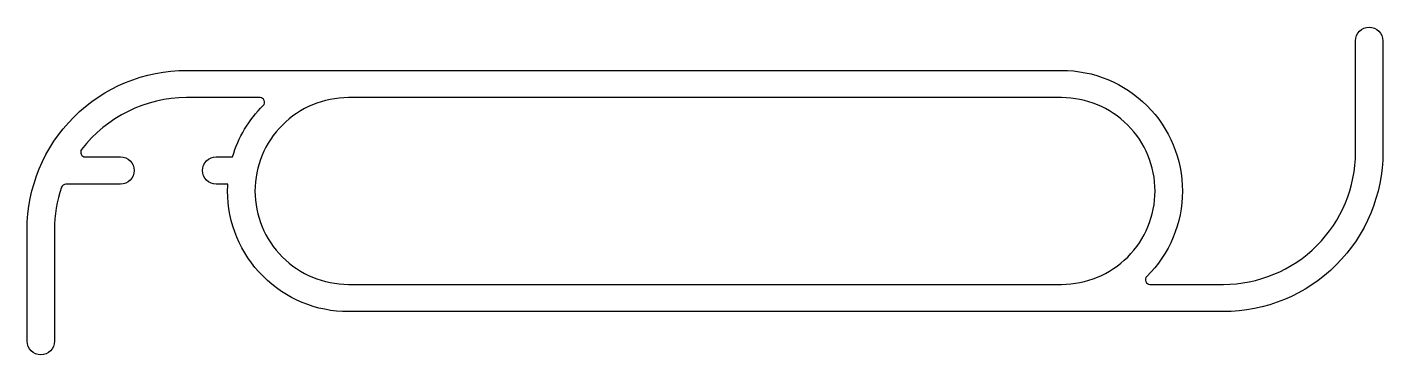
# Model space of a CAD drawing. Extents: x 131.9 to 191.4, y 223.1 to 237.5.
import ezdxf

# ---------------------------------------------------------------- set-up
doc = ezdxf.new("R2010")
doc.units = 0
doc.layers.get('0').update_dxf_attribs({"linetype": 'CONTINUOUS'})

msp = doc.modelspace()

# ---------------------------------------------------------------- linework, layer by layer
for points in [[(140.21, 231.771), (140.926, 231.771, -0.125977), (142.272, 234.029, 0.669195), (142.131, 234.371), (138.91, 234.371, 0.233705), (134.301, 232.092, 0.621133), (134.46, 231.771), (136.01, 231.771, -0.414214), (136.61, 231.171, -0.414214), (136.01, 230.571), (133.607, 230.571, 0.321309), (133.417, 230.435, 0.081992), (133.11, 228.571), (133.11, 223.671, -0.414214), (132.51, 223.071), (132.51, 223.071, -0.414214), (131.91, 223.671), (131.91, 228.571, -0.414214), (138.91, 235.571), (177.31, 235.571, -0.414214), (182.61, 230.271, -0.199643), (181.047, 226.513, 0.669195), (181.188, 226.171), (184.41, 226.171, 0.414214), (190.21, 231.971), (190.21, 236.871, -0.414214), (190.81, 237.471), (190.81, 237.471, -0.414214), (191.41, 236.871), (191.41, 231.971, -0.414214), (184.41, 224.971), (146.01, 224.971, -0.414214), (140.71, 230.271, -0.014159), (140.718, 230.571), (140.21, 230.571, -0.414214), (139.61, 231.171), (139.61, 231.171, -0.414214)], [(146.01, 226.171), (177.31, 226.171, 0.414214), (181.41, 230.271, 0.414214), (177.31, 234.371), (146.01, 234.371, 0.414214), (141.91, 230.271, 0.414214)]]:
    msp.add_lwpolyline(points, format="xyb", close=True)

doc.saveas('drawing.dxf')
